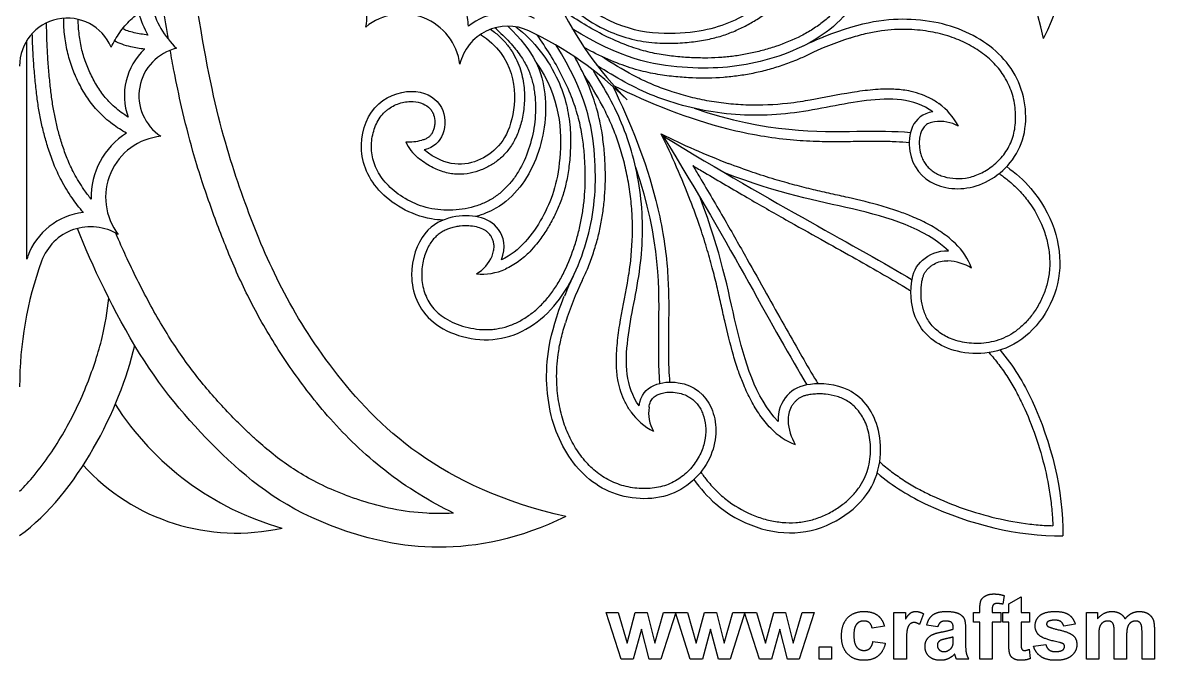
# Model space of a CAD drawing. Header units: millimetres. Extents: x -100 to 543, y -110 to 100.
# Drawn here: x 0.3 to 105.7, y -108.8 to -49.4 of the extents above; entities that cross this region are included whole.
import ezdxf

# ---------------------------------------------------------------- set-up
doc = ezdxf.new("R2010")
doc.units = ezdxf.units.MM
doc.header["$MEASUREMENT"] = 0
doc.layers.add('Layer 03', color=5, linetype='Continuous')

msp = doc.modelspace()

# ---------------------------------------------------------------- linework, layer by layer
at = {"layer": 'Layer 03'}
for p, q in [((0.68, -71.44), (0.68, -51.08)), ((91.73, -102.77), (91.6, -103.57)), ((92.17, -103.54), (93.32, -102.88)), ((93.32, -102.88), (93.32, -104.36)), ((56.04, -108.69), (54.66, -104.36)), ((54.66, -104.36), (55.78, -104.36)), ((55.78, -104.36), (56.6, -107.2)), ((56.6, -107.2), (57.37, -104.36)), ((57.37, -104.36), (58.48, -104.36)), ((58.48, -104.36), (59.19, -107.2)), ((59.19, -107.2), (60.01, -104.36)), ((61.14, -104.36), (59.76, -108.69)), ((60.01, -104.36), (61.14, -104.36)), ((62.48, -108.69), (61.1, -104.36)), ((61.1, -104.36), (62.22, -104.36)), ((62.22, -104.36), (63.04, -107.2)), ((63.04, -107.2), (63.81, -104.36)), ((63.81, -104.36), (64.93, -104.36)), ((64.93, -104.36), (65.64, -107.2)), ((65.64, -107.2), (66.46, -104.36)), ((67.58, -104.36), (66.2, -108.69)), ((66.46, -104.36), (67.58, -104.36)), ((68.93, -108.69), (67.54, -104.36)), ((67.54, -104.36), (68.67, -104.36)), ((68.67, -104.36), (69.49, -107.2)), ((69.49, -107.2), (70.26, -104.36)), ((70.26, -104.36), (71.37, -104.36)), ((71.37, -104.36), (72.08, -107.2)), ((72.08, -107.2), (72.9, -104.36)), ((74.03, -104.36), (72.64, -108.69)), ((72.9, -104.36), (74.03, -104.36)), ((81.47, -108.69), (81.47, -104.36)), ((81.47, -104.36), (82.54, -104.36)), ((82.54, -104.36), (82.54, -104.97)), ((88.88, -104.36), (89.47, -104.36)), ((88.88, -105.25), (88.88, -104.36)), ((89.47, -104.36), (89.47, -104.03)), ((90.62, -104.06), (90.62, -104.36)), ((90.62, -104.36), (91.43, -104.36)), ((91.43, -104.36), (91.43, -105.25)), ((91.62, -105.25), (91.62, -104.36)), ((91.62, -104.36), (92.17, -104.36)), ((92.17, -104.36), (92.17, -103.54)), ((93.32, -104.36), (94.1, -104.36)), ((94.1, -104.36), (94.1, -105.25)), ((99.4, -104.36), (100.43, -104.36)), ((99.4, -108.69), (99.4, -104.36)), ((100.43, -104.36), (100.43, -104.94)), ((84.21, -104.46), (83.86, -105.47)), ((89.47, -105.25), (88.88, -105.25)), ((89.47, -108.69), (89.47, -105.25)), ((91.43, -105.25), (90.62, -105.25)), ((90.62, -105.25), (90.62, -108.69)), ((92.17, -105.25), (91.62, -105.25)), ((92.17, -107.16), (92.17, -105.25)), ((94.1, -105.25), (93.32, -105.25)), ((93.32, -105.25), (93.32, -107.04)), ((98.36, -105.43), (97.29, -105.62)), ((57.93, -105.9), (57.18, -108.69)), ((58.67, -108.69), (57.93, -105.9)), ((64.38, -105.9), (63.62, -108.69)), ((65.11, -108.69), (64.38, -105.9)), ((70.82, -105.9), (70.07, -108.69)), ((71.56, -108.69), (70.82, -105.9)), ((80.58, -105.62), (79.43, -105.8)), ((85.54, -105.69), (84.51, -105.54)), ((86.99, -105.88), (86.99, -105.76)), ((88.14, -105.92), (88.14, -107.26)), ((101.99, -108.69), (101.99, -106.32)), ((104.58, -108.69), (104.58, -106.21)), ((105.73, -105.91), (105.73, -108.69)), ((74.51, -108.69), (74.51, -107.54)), ((74.51, -107.54), (75.66, -107.54)), ((75.66, -107.54), (75.66, -108.69)), ((79.51, -107.06), (80.66, -107.21)), ((82.62, -107.35), (82.62, -108.69)), ((86.99, -106.85), (86.99, -106.62)), ((94.47, -107.47), (95.62, -107.32)), ((100.54, -106.58), (100.54, -108.69)), ((103.14, -106.61), (103.14, -108.69)), ((94.08, -107.77), (94.17, -108.64)), ((57.18, -108.69), (56.04, -108.69)), ((59.76, -108.69), (58.67, -108.69)), ((63.62, -108.69), (62.48, -108.69)), ((66.2, -108.69), (65.11, -108.69)), ((70.07, -108.69), (68.93, -108.69)), ((72.64, -108.69), (71.56, -108.69)), ((75.66, -108.69), (74.51, -108.69)), ((82.62, -108.69), (81.47, -108.69)), ((88.43, -108.69), (87.29, -108.69)), ((90.62, -108.69), (89.47, -108.69)), ((100.54, -108.69), (99.4, -108.69)), ((103.14, -108.69), (101.99, -108.69)), ((105.73, -108.69), (104.58, -108.69))]:
    msp.add_line(p, q, dxfattribs=at)
for centre, radius, start, end in [((28.08, -48.96), 4.27, 348.2544, 122.1114), ((79.61, -33.61), 32.52, 205.1746, 225), ((20.19, -45.88), 8.12, 193.4642, 226.7707), ((45.49, -54.33), 5.87, 64.8254, 128.7146), ((4.44, -53.43), 4.44, 23.0544, 180.2858), ((20.19, -45.88), 9.47, 196.1011, 209.6393), ((35.68, -53.99), 5.39, 7.5237, 129.3322), ((45.49, -54.33), 4.59, 64.8254, 166.9295), ((31.4, -64.58), 19.53, 46.4837, 48.7312), ((33.61, -79.61), 32.52, 45, 64.8254), ((84.89, -75.72), 26.89, 111.8307, 116.1915), ((85.62, -77.29), 27.69, 107.3534, 116.1396), ((15.64, -56.21), 5.88, 132.7321, 200.0465), ((15.64, -56.21), 4.52, 102.8886, 236.7456), ((82.17, -61.82), 5.98, 27.5571, 54.4623), ((85.73, -62.26), 3.65, 61.4702, 97.8462), ((13.73, -65.68), 7.07, 122.2473, 181.3901), ((13.73, -65.68), 5.71, 95.6678, 217.4763), ((-3.56, -91.34), 70.76, 20.9618, 26.4887), ((91.34, 3.56), 70.76, 243.5113, 249.0382), ((36.18, -55.07), 5.45, 267.9303, 283.8741), ((39.71, -58.83), 4.09, 204.3405, 230.7001), ((6.62, -73.28), 6.22, 96.2854, 160.1746), ((6.62, -73.28), 4.86, 58.0705, 160.1746), ((83, -74.41), 6.09, 20.5729, 46.5341), ((34.47, -83.33), 34.47, 160.1746, 180), ((34.47, -83.33), 35.82, 160.1746, 160.6247), ((40.86, -69.85), 3.42, 299.8626, 337.6842), ((86.2, -76.57), 4.98, 59.8062, 86.6335), ((43.04, -67.41), 5.43, 264.9157, 294.2842), ((75.72, -84.89), 26.89, 153.8085, 158.1693), ((77.29, -85.62), 27.69, 153.8604, 162.6466), ((-18.3, -72.44), 26.74, 346.3586, 354.3505), ((31.89, -70.21), 27.31, 212.6858, 254.1846), ((62.26, -85.73), 3.65, 172.1538, 208.5298), ((61.82, -82.17), 5.98, 215.5377, 242.4429), ((74.41, -83), 6.09, 223.4659, 249.4271), ((76.57, -86.2), 4.98, 183.3665, 210.1938), ((20.21, -77.65), 19.3, 222.2664, 282.6927)]:
    msp.add_arc(centre, radius, start, end, dxfattribs=at)
for points, degree in [([(95.41, -50.89), (99.63, -42.22), (97.2, -27.85), (89.89, -18.67), (81, -10.96), (71.92, -6.7), (68.58, -5.4)], 3), ([(95.41, -50.89), (92.75, -39.17), (81.25, -27.42), (67.01, -20.92), (56.14, -17.68), (45.55, -16.2)], 3), ([(71.5, -44.89), (70.31, -45.38), (68.36, -44.81), (67.37, -42.87), (67.33, -40.35), (68.57, -37.57), (72.81, -35.98), (77.82, -37.68), (79.84, -44.7), (76.05, -50.53), (68.94, -53.42), (62.18, -53.94), (55.93, -52.79), (51.5, -49.98)], 3), ([(8.53, -51.69), (8.76, -51.22), (9.3, -50.32), (10.31, -49.11), (11.55, -48.13), (12.97, -47.44), (14.36, -46.95), (15.8, -46.11), (16.78, -44.85), (17.37, -43.38), (17.3, -41.74), (16.49, -40.38), (14.85, -39.86), (13.38, -40.99), (13.72, -42.91), (15.73, -42.94), (15.81, -41.52), (15.4, -41.17)], 3), ([(53.09, -48.1), (56.3, -50.41), (62.9, -50.68), (67.57, -48.99), (70.72, -46.62), (71.5, -44.89)], 3), ([(50.89, -95.41), (39.17, -92.75), (27.42, -81.25), (20.92, -67.01), (17.68, -56.14), (16.2, -45.55)], 3), ([(10.69, -50.35), (10.24, -50.25), (9.87, -50.12), (9.6, -49.98)], 3), ([(11.96, -50.57), (11.48, -50.51), (11.06, -50.44), (10.69, -50.35)], 3), ([(42.94, -50.51), (46.11, -52.5), (46.64, -58.97), (43.27, -62.71), (39.72, -62.91), (37.71, -61.27)], 3), ([(10.38, -51.67), (9.78, -51.53), (9.27, -51.35), (8.84, -51.11)], 3), ([(11.66, -51.89), (11.19, -51.83), (10.77, -51.76), (10.38, -51.67)], 3), ([(44.89, -71.5), (45.38, -70.31), (44.81, -68.36), (42.87, -67.37), (40.35, -67.33), (37.57, -68.57), (35.98, -72.81), (37.68, -77.82), (44.7, -79.84), (50.53, -76.05), (53.42, -68.94), (53.94, -62.18), (52.79, -55.93), (49.98, -51.5)], 3), ([(48.1, -53.09), (50.41, -56.3), (50.68, -62.9), (48.99, -67.57), (46.62, -70.72), (44.89, -71.5)], 3), ([(85.1, -57.72), (83.31, -56.44), (78.92, -56.37), (72.23, -58.08), (65.4, -58.14), (58.84, -56.42), (55.57, -54.53), (53.79, -53.4)], 3), ([(57.72, -85.1), (56.44, -83.31), (56.37, -78.92), (58.08, -72.23), (58.14, -65.4), (56.42, -58.84), (54.53, -55.57), (53.4, -53.79)], 3), ([(59.94, -59.94), (66.5, -70.62), (70.25, -78.03), (73.36, -83.15)], 3), ([(59.94, -59.94), (70.62, -66.5), (78.03, -70.25), (83.15, -73.36)], 3), ([(86.55, -70.67), (84.31, -68.54), (77.61, -66.56), (70.92, -65.4), (65.69, -63.4)], 3), ([(70.67, -86.55), (68.54, -84.31), (66.56, -77.61), (65.4, -70.92), (63.4, -65.69)], 3), ([(50.89, -95.41), (42.22, -99.63), (27.85, -97.2), (18.67, -89.89), (10.96, -81), (6.7, -71.92), (5.4, -68.58)], 3), ([(0, -97.18), (5.45, -93.23), (9.29, -85.44), (10.74, -79.49)], 3), ([(89.47, -104.03), (89.47, -103.49), (89.58, -103.22)], 2), ([(89.58, -103.22), (89.7, -102.95), (90.01, -102.79)], 2), ([(90.01, -102.79), (90.31, -102.62), (90.79, -102.62)], 2), ([(90.79, -102.62), (91.27, -102.62), (91.73, -102.77)], 2), ([(77.14, -104.85), (77.71, -104.25), (78.67, -104.25)], 2), ([(78.67, -104.25), (79.45, -104.25), (79.92, -104.59)], 2), ([(83.01, -104.39), (83.22, -104.25), (83.49, -104.25)], 2), ([(83.49, -104.25), (83.86, -104.25), (84.21, -104.46)], 2), ([(85.1, -104.56), (85.52, -104.25), (86.35, -104.25)], 2), ([(86.35, -104.25), (87.1, -104.25), (87.47, -104.43)], 2), ([(90.73, -103.62), (90.62, -103.73), (90.62, -104.06)], 2), ([(91.08, -103.51), (90.83, -103.51), (90.73, -103.62)], 2), ([(91.6, -103.57), (91.33, -103.51), (91.08, -103.51)], 2), ([(95.06, -104.63), (95.51, -104.25), (96.44, -104.25)], 2), ([(96.44, -104.25), (97.33, -104.25), (97.76, -104.55)], 2), ([(100.43, -104.94), (101, -104.25), (101.78, -104.25)], 2), ([(101.78, -104.25), (102.2, -104.25), (102.5, -104.42)], 2), ([(103.61, -104.42), (103.94, -104.25), (104.32, -104.25)], 2), ([(104.32, -104.25), (104.79, -104.25), (105.12, -104.44)], 2), ([(76.58, -106.53), (76.58, -105.45), (77.14, -104.85)], 2), ([(77.98, -105.44), (77.73, -105.74), (77.73, -106.44)], 2), ([(78.66, -105.14), (78.23, -105.14), (77.98, -105.44)], 2), ([(79.18, -105.3), (78.98, -105.14), (78.66, -105.14)], 2), ([(79.43, -105.8), (79.38, -105.47), (79.18, -105.3)], 2), ([(79.92, -104.59), (80.38, -104.92), (80.58, -105.62)], 2), ([(82.54, -104.97), (82.81, -104.54), (83.01, -104.39)], 2), ([(82.96, -105.42), (82.8, -105.55), (82.71, -105.9)], 2), ([(83.35, -105.28), (83.12, -105.28), (82.96, -105.42)], 2), ([(83.86, -105.47), (83.58, -105.28), (83.35, -105.28)], 2), ([(84.51, -105.54), (84.68, -104.88), (85.1, -104.56)], 2), ([(85.81, -105.26), (85.64, -105.38), (85.54, -105.69)], 2), ([(86.26, -105.14), (85.97, -105.14), (85.81, -105.26)], 2), ([(86.84, -105.28), (86.68, -105.14), (86.26, -105.14)], 2), ([(86.99, -105.76), (86.99, -105.42), (86.84, -105.28)], 2), ([(87.47, -104.43), (87.84, -104.61), (87.99, -104.89)], 2), ([(87.99, -104.89), (88.14, -105.17), (88.14, -105.92)], 2), ([(94.62, -105.59), (94.62, -105.02), (95.06, -104.63)], 2), ([(95.82, -105.19), (95.69, -105.28), (95.69, -105.43)], 2), ([(95.69, -105.43), (95.69, -105.55), (95.81, -105.64)], 2), ([(96.47, -105.06), (96.02, -105.06), (95.82, -105.19)], 2), ([(97.02, -105.2), (96.83, -105.06), (96.47, -105.06)], 2), ([(97.29, -105.62), (97.22, -105.35), (97.02, -105.2)], 2), ([(97.76, -104.55), (98.2, -104.85), (98.36, -105.43)], 2), ([(100.93, -105.28), (100.72, -105.42), (100.63, -105.69)], 2), ([(101.4, -105.14), (101.14, -105.14), (100.93, -105.28)], 2), ([(101.74, -105.23), (101.62, -105.14), (101.4, -105.14)], 2), ([(101.93, -105.5), (101.87, -105.31), (101.74, -105.23)], 2), ([(102.5, -104.42), (102.81, -104.59), (103, -104.94)], 2), ([(103, -104.94), (103.29, -104.59), (103.61, -104.42)], 2), ([(103.53, -105.28), (103.32, -105.43), (103.23, -105.71)], 2), ([(103.98, -105.14), (103.74, -105.14), (103.53, -105.28)], 2), ([(104.46, -105.38), (104.31, -105.14), (103.98, -105.14)], 2), ([(104.58, -106.21), (104.58, -105.57), (104.46, -105.38)], 2), ([(105.12, -104.44), (105.45, -104.64), (105.61, -105.01)], 2), ([(105.61, -105.01), (105.73, -105.29), (105.73, -105.91)], 2), ([(77.73, -106.44), (77.73, -107.23), (77.99, -107.55)], 2), ([(82.71, -105.9), (82.62, -106.24), (82.62, -107.35)], 2), ([(84.53, -106.87), (84.7, -106.58), (85.01, -106.43)], 2), ([(85.01, -106.43), (85.32, -106.27), (85.9, -106.16)], 2), ([(85.9, -106.16), (86.69, -106.01), (86.99, -105.88)], 2), ([(95.13, -106.57), (94.62, -106.22), (94.62, -105.59)], 2), ([(95.81, -105.64), (95.96, -105.75), (96.87, -105.97)], 2), ([(96.87, -105.97), (97.79, -106.18), (98.15, -106.48)], 2), ([(98.15, -106.48), (98.51, -106.79), (98.51, -107.34)], 2), ([(100.63, -105.69), (100.54, -105.96), (100.54, -106.58)], 2), ([(101.99, -106.32), (101.99, -105.68), (101.93, -105.5)], 2), ([(103.23, -105.71), (103.14, -106), (103.14, -106.61)], 2), ([(77.14, -108.2), (76.58, -107.6), (76.58, -106.53)], 2), ([(77.99, -107.55), (78.25, -107.88), (78.68, -107.88)], 2), ([(79.21, -107.69), (79.42, -107.51), (79.51, -107.06)], 2), ([(80.66, -107.21), (80.48, -108), (79.98, -108.4)], 2), ([(84.36, -107.52), (84.36, -107.15), (84.53, -106.87)], 2), ([(84.74, -108.44), (84.36, -108.08), (84.36, -107.52)], 2), ([(85.72, -106.99), (85.51, -107.15), (85.51, -107.4)], 2), ([(85.51, -107.4), (85.51, -107.64), (85.68, -107.81)], 2), ([(86.32, -106.79), (85.86, -106.89), (85.72, -106.99)], 2), ([(86.99, -106.62), (86.78, -106.69), (86.32, -106.79)], 2), ([(86.68, -107.78), (86.88, -107.63), (86.95, -107.4)], 2), ([(86.95, -107.4), (86.99, -107.26), (86.99, -106.85)], 2), ([(88.14, -107.26), (88.14, -107.84), (88.2, -108.11)], 2), ([(92.21, -107.97), (92.17, -107.77), (92.17, -107.16)], 2), ([(93.32, -107.04), (93.32, -107.58), (93.34, -107.67)], 2), ([(95.14, -108.44), (94.63, -108.08), (94.47, -107.47)], 2), ([(96.89, -107.14), (95.51, -106.83), (95.13, -106.57)], 2), ([(95.62, -107.32), (95.69, -107.65), (95.92, -107.82)], 2), ([(97.28, -107.29), (97.19, -107.21), (96.89, -107.14)], 2), ([(97.21, -107.82), (97.36, -107.7), (97.36, -107.51)], 2), ([(97.36, -107.51), (97.36, -107.38), (97.28, -107.29)], 2), ([(98.51, -107.34), (98.51, -107.94), (98.01, -108.37)], 2), ([(78.65, -108.8), (77.71, -108.8), (77.14, -108.2)], 2), ([(79.98, -108.4), (79.49, -108.8), (78.65, -108.8)], 2), ([(78.68, -107.88), (79.01, -107.88), (79.21, -107.69)], 2), ([(85.8, -108.8), (85.13, -108.8), (84.74, -108.44)], 2), ([(85.68, -107.81), (85.85, -107.99), (86.12, -107.99)], 2), ([(86.12, -107.99), (86.41, -107.99), (86.68, -107.78)], 2), ([(87.13, -108.22), (86.84, -108.51), (86.51, -108.66)], 2), ([(87.18, -108.36), (87.15, -108.25), (87.13, -108.22)], 2), ([(87.29, -108.69), (87.24, -108.58), (87.18, -108.36)], 2), ([(88.2, -108.11), (88.26, -108.38), (88.43, -108.69)], 2), ([(92.37, -108.42), (92.25, -108.26), (92.21, -107.97)], 2), ([(92.73, -108.7), (92.48, -108.59), (92.37, -108.42)], 2), ([(93.34, -107.67), (93.37, -107.76), (93.44, -107.82)], 2), ([(93.44, -107.82), (93.52, -107.88), (93.63, -107.88)], 2), ([(93.63, -107.88), (93.79, -107.88), (94.08, -107.77)], 2), ([(96.54, -108.8), (95.66, -108.8), (95.14, -108.44)], 2), ([(95.92, -107.82), (96.14, -107.99), (96.54, -107.99)], 2), ([(96.54, -107.99), (96.98, -107.99), (97.21, -107.82)], 2), ([(98.01, -108.37), (97.51, -108.8), (96.54, -108.8)], 2), ([(86.51, -108.66), (86.17, -108.8), (85.8, -108.8)], 2), ([(93.28, -108.8), (92.97, -108.8), (92.73, -108.7)], 2), ([(94.17, -108.64), (93.78, -108.8), (93.28, -108.8)], 2)]:
    msp.add_open_spline(points, degree=degree, dxfattribs=at)
for points, knots in [([(41.83, -49.75), (41.78, -49.21), (41.63, -48.07), (41.24, -46.44), (40.68, -44.94), (40.07, -43.67), (39.46, -42.54), (38.81, -41.48), (38.1, -40.45), (37.31, -39.41), (36.44, -38.33), (35.49, -37.22), (34.63, -36.25), (34.08, -35.66), (33.87, -35.44)], [0.259647, 0.259647, 0.259647, 0.259647, 1.089009, 2.014913, 2.816551, 3.52291, 4.167498, 4.788256, 5.414, 6.073216, 6.786271, 7.537266, 8.299757, 8.770286, 8.770286, 8.770286, 8.770286]), ([(71.15, -44.02), (70.99, -44.08), (70.7, -44.18), (70.28, -44.22), (69.91, -44.18), (69.59, -44.08), (69.34, -43.95), (69.12, -43.79), (68.94, -43.63), (68.77, -43.41), (68.58, -43.06), (68.42, -42.53), (68.32, -41.83), (68.34, -41.18), (68.42, -40.69), (68.5, -40.32), (68.61, -39.95), (68.78, -39.56), (69.01, -39.17), (69.3, -38.81), (69.66, -38.47), (70.12, -38.16), (70.67, -37.89), (71.29, -37.67), (72.21, -37.46), (73.45, -37.43), (74.68, -37.73), (75.6, -38.22), (76.2, -38.7), (76.64, -39.2), (77.05, -39.79), (77.43, -40.53), (77.77, -41.52), (77.97, -42.58), (78.02, -43.48), (77.97, -44.19), (77.86, -44.89), (77.62, -45.75), (77.16, -46.74), (76.55, -47.67), (75.8, -48.54), (74.91, -49.33), (73.92, -50.04), (72.44, -50.87), (70.85, -51.52), (69.2, -52.02), (67.95, -52.31), (66.7, -52.53), (65.43, -52.66), (64.12, -52.72), (62.99, -52.7), (62.05, -52.65), (61.05, -52.57), (59.73, -52.41), (58.06, -52.04), (56.21, -51.42), (53.62, -50.23), (51.74, -49.05), (50.55, -48.22)], [0, 0, 0, 0, 0.239215, 0.436642, 0.608992, 0.768495, 0.920731, 1.017392, 1.151365, 1.280486, 1.414684, 1.719837, 2.068036, 2.444426, 2.644743, 2.782764, 2.990256, 3.19795, 3.40799, 3.626408, 3.862321, 4.127575, 4.422448, 4.739963, 5.074433, 5.780285, 6.514396, 6.888191, 7.27521, 7.617785, 7.838439, 8.31297, 8.818563, 9.339078, 9.860132, 10.117, 10.370797, 10.880245, 11.399223, 11.933395, 12.484596, 13.052546, 13.638928, 14.243973, 15.48875, 16.113514, 16.728158, 17.333924, 17.943668, 18.570796, 19.228191, 19.572115, 19.927067, 20.669792, 21.482707, 22.403943, 23.475539, 25.583885, 25.583885, 25.583885, 25.583885]), ([(49.8, -46.25), (51.12, -47.92), (53.49, -49.8), (56.97, -50.99), (59.1, -51.33), (60.76, -51.35), (61.97, -51.28), (63.03, -51.17), (64.24, -50.97), (65.57, -50.62), (66.77, -50.15), (67.9, -49.59), (68.99, -48.95), (69.95, -48.26), (70.86, -47.46), (71.69, -46.51), (72.16, -45.7), (72.36, -45.27)], [-1.832474, -1.832474, -1.832474, -1.832474, 1.262696, 2.401949, 3.437172, 4.369214, 4.791806, 5.184448, 5.902283, 6.553818, 7.165154, 7.759709, 8.365069, 8.994516, 9.455237, 10.115356, 10.798737, 10.798737, 10.798737, 10.798737]), ([(13.86, -50.96), (13.82, -50.72), (13.62, -49.51), (13.43, -48.31), (13.29, -47.34)], [30.681761, 30.681761, 30.681761, 30.681761, 31.03314, 32.443288, 32.443288, 32.443288, 32.443288]), ([(6.66, -65.85), (6.43, -65.56), (5.86, -64.79), (5.09, -63.54), (4.44, -62.13), (3.98, -60.81), (3.61, -59.58), (3.32, -58.37), (3.09, -57.13), (2.91, -55.81), (2.76, -54.39), (2.64, -52.88), (2.55, -51.22), (2.52, -50.07), (2.51, -49.43)], [0.484042, 0.484042, 0.484042, 0.484042, 1.01493, 1.864338, 2.597499, 3.257895, 3.870438, 4.457152, 5.051002, 5.684642, 6.378715, 7.113463, 7.860402, 8.77753, 8.77753, 8.77753, 8.77753]), ([(9.96, -59.7), (9.51, -59.45), (8.58, -58.85), (7.35, -57.77), (6.33, -56.49), (5.55, -55.16), (4.93, -53.76), (4.47, -52.28), (4.17, -50.68), (4.11, -49.57), (4.11, -49)], [0.208596, 0.208596, 0.208596, 0.208596, 0.955558, 1.796508, 2.565276, 3.295017, 4.018948, 4.761326, 5.535649, 6.358455, 6.358455, 6.358455, 6.358455]), ([(10.12, -58.22), (9.9, -58.08), (9.26, -57.64), (8.33, -56.83), (7.44, -55.72), (6.76, -54.53), (6.2, -53.29), (5.78, -51.95), (5.53, -50.55), (5.47, -49.59), (5.46, -49.11)], [0.472468, 0.472468, 0.472468, 0.472468, 0.855833, 1.587352, 2.251892, 2.899111, 3.551937, 4.216816, 4.911491, 5.604758, 5.604758, 5.604758, 5.604758]), ([(85.1, -57.72), (83.13, -57.99), (82.29, -61.8), (84.95, -64.96), (89.8, -65.09), (94.12, -61.08), (93.71, -54.54), (89.47, -50.4), (83.66, -48.72), (78.55, -49.29), (74.88, -50.75)], [0, 0, 0, 0, 3.177309, 6.354618, 9.531927, 12.709236, 15.886544, 19.063853, 22.241162, 25.0711, 25.0711, 25.0711, 25.0711]), ([(5.94, -67.1), (5.57, -66.66), (4.83, -65.7), (3.9, -64.18), (3.19, -62.65), (2.7, -61.24), (2.31, -59.93), (2, -58.65), (1.76, -57.35), (1.57, -55.98), (1.42, -54.51), (1.29, -52.97), (1.22, -51.6), (1.19, -50.74), (1.18, -50.42)], [0.259647, 0.259647, 0.259647, 0.259647, 1.089009, 2.014913, 2.816551, 3.52291, 4.167498, 4.788256, 5.414, 6.073216, 6.786271, 7.537266, 8.299757, 8.770286, 8.770286, 8.770286, 8.770286]), ([(44.85, -50.42), (45.28, -50.83), (46.04, -51.62), (46.94, -52.84), (47.52, -53.99), (47.87, -55.14), (48.1, -56.69), (48.07, -58.66), (47.59, -60.94), (46.85, -62.71), (46.04, -63.97), (45.34, -64.79), (44.54, -65.5), (43.63, -66.07), (42.61, -66.49), (41.52, -66.77), (40.38, -66.9), (39.24, -66.88), (38.14, -66.71), (36.78, -66.29), (35.55, -65.63), (34.53, -64.78), (33.73, -63.91), (33.03, -62.72), (32.7, -61.17), (32.87, -59.68), (33.34, -58.56), (33.83, -57.92), (34.14, -57.62), (34.64, -57.23), (35.3, -56.92), (36.1, -56.76), (36.8, -56.73), (37.56, -56.89), (38.15, -57.29), (38.41, -57.63), (38.52, -57.84), (38.65, -58.16), (38.71, -58.58), (38.66, -59.05), (38.58, -59.39), (38.45, -59.68), (38.28, -59.93), (38.07, -60.12), (37.8, -60.27), (37.6, -60.34), (37.49, -60.36)], [0, 0, 0, 0, 0.865379, 1.573515, 2.174194, 2.721145, 3.305345, 4.422124, 5.54741, 6.648207, 7.178909, 7.695878, 8.204267, 8.714409, 9.243038, 9.787838, 10.339492, 10.88714, 11.420965, 11.942765, 12.94439, 13.412998, 13.850796, 14.646785, 15.381826, 16.099532, 16.788124, 17.107519, 17.2596, 17.410425, 18.013353, 18.304507, 18.574582, 19.029043, 19.40571, 19.573643, 19.65402, 19.735527, 20.077009, 20.251643, 20.419087, 20.580755, 20.713726, 20.84242, 20.98275, 21.150767, 21.150767, 21.150767, 21.150767]), ([(43.89, -50.02), (44.05, -50.14), (44.49, -50.47), (45.13, -51.09), (45.76, -51.88), (46.25, -52.72), (46.61, -53.57), (46.93, -54.7), (47.08, -56.08), (47, -57.4), (46.83, -58.37), (46.61, -59.23), (46.23, -60.2), (45.61, -61.22), (44.85, -62.04), (44.12, -62.58), (43.5, -62.92), (42.85, -63.21), (41.96, -63.48), (41.01, -63.56), (40.22, -63.49), (39.38, -63.31), (38.3, -62.86), (37.51, -62.32), (37.12, -62)], [0.263826, 0.263826, 0.263826, 0.263826, 0.544682, 1.055793, 1.539984, 2.002314, 2.446745, 2.87527, 3.688362, 4.436722, 4.781305, 5.107458, 5.715923, 6.280185, 6.81423, 7.328629, 7.581159, 7.833401, 8.35575, 8.907981, 9.198041, 9.49964, 10.147123, 10.875365, 10.875365, 10.875365, 10.875365]), ([(44.02, -71.15), (44.08, -70.99), (44.18, -70.7), (44.22, -70.28), (44.18, -69.91), (44.08, -69.59), (43.95, -69.34), (43.79, -69.12), (43.63, -68.94), (43.41, -68.77), (43.06, -68.58), (42.53, -68.42), (41.83, -68.32), (41.18, -68.34), (40.69, -68.42), (40.32, -68.5), (39.95, -68.61), (39.56, -68.78), (39.17, -69.01), (38.81, -69.3), (38.47, -69.66), (38.16, -70.12), (37.89, -70.67), (37.67, -71.29), (37.46, -72.21), (37.43, -73.45), (37.73, -74.68), (38.22, -75.6), (38.7, -76.2), (39.2, -76.64), (39.79, -77.05), (40.53, -77.43), (41.52, -77.77), (42.58, -77.97), (43.48, -78.02), (44.19, -77.97), (44.89, -77.86), (45.75, -77.62), (46.74, -77.16), (47.67, -76.55), (48.54, -75.8), (49.33, -74.91), (50.04, -73.92), (50.87, -72.44), (51.52, -70.85), (52.02, -69.2), (52.31, -67.95), (52.53, -66.7), (52.66, -65.43), (52.72, -64.12), (52.7, -62.99), (52.65, -62.05), (52.57, -61.05), (52.41, -59.73), (52.04, -58.06), (51.42, -56.21), (50.23, -53.62), (49.05, -51.74), (48.22, -50.55)], [0, 0, 0, 0, 0.239215, 0.436642, 0.608992, 0.768495, 0.920731, 1.017392, 1.151365, 1.280486, 1.414684, 1.719837, 2.068036, 2.444426, 2.644743, 2.782764, 2.990256, 3.19795, 3.40799, 3.626408, 3.862321, 4.127575, 4.422448, 4.739963, 5.074433, 5.780285, 6.514396, 6.888191, 7.27521, 7.617785, 7.838439, 8.31297, 8.818563, 9.339078, 9.860132, 10.117, 10.370797, 10.880245, 11.399223, 11.933395, 12.484596, 13.052546, 13.638928, 14.243973, 15.48875, 16.113514, 16.728158, 17.333924, 17.943668, 18.570796, 19.228191, 19.572115, 19.927067, 20.669792, 21.482707, 22.403943, 23.475539, 25.583885, 25.583885, 25.583885, 25.583885]), ([(45.49, -49.74), (47.98, -52.1), (49.46, -55.94), (48.54, -62.36), (45.71, -66.24), (43.17, -67.29), (42.5, -67.48)], [0, 0, 0, 0, 2.471114, 4.942228, 7.413342, 8.241691, 8.241691, 8.241691, 8.241691]), ([(46.25, -49.8), (47.92, -51.12), (49.8, -53.49), (50.99, -56.97), (51.33, -59.1), (51.35, -60.76), (51.28, -61.97), (51.17, -63.03), (50.97, -64.24), (50.62, -65.57), (50.15, -66.77), (49.59, -67.9), (48.95, -68.99), (48.26, -69.95), (47.46, -70.86), (46.51, -71.69), (45.7, -72.16), (45.27, -72.36)], [-1.832474, -1.832474, -1.832474, -1.832474, 1.262696, 2.401949, 3.437172, 4.369214, 4.791806, 5.184448, 5.902283, 6.553818, 7.165154, 7.759709, 8.365069, 8.994516, 9.455237, 10.115356, 10.798737, 10.798737, 10.798737, 10.798737]), ([(85.23, -58.65), (85.05, -58.67), (84.72, -58.75), (84.33, -59.03), (84.08, -59.38), (83.91, -59.81), (83.82, -60.31), (83.82, -60.95), (83.92, -61.57), (84.12, -62.12), (84.36, -62.54), (84.66, -62.9), (85.01, -63.21), (85.42, -63.48), (86.05, -63.76), (86.97, -63.96), (88.16, -63.93), (89.17, -63.64), (89.96, -63.24), (90.75, -62.72), (91.63, -61.89), (92.28, -60.84), (92.61, -59.9), (92.76, -59.14), (92.82, -58.34), (92.79, -57.52), (92.67, -56.71), (92.46, -55.92), (92.16, -55.17), (91.66, -54.23), (90.83, -53.17), (89.79, -52.29), (88.85, -51.69), (87.84, -51.14), (86.45, -50.59), (84.94, -50.25), (83.64, -50.09), (82.59, -50.03), (81.47, -50.05), (80.25, -50.17), (78.91, -50.42), (77.93, -50.68), (77.4, -50.85), (77.36, -50.86)], [0, 0, 0, 0, 0.266643, 0.475227, 0.68531, 0.874993, 1.13869, 1.417689, 1.791068, 2.032481, 2.260769, 2.483633, 2.708251, 2.939988, 3.183551, 3.70887, 4.278528, 4.889997, 5.214629, 5.551487, 6.245486, 6.950123, 7.308734, 7.681898, 8.067568, 8.461579, 8.858656, 9.253187, 9.639835, 10.020431, 10.784195, 11.570442, 11.974424, 12.384834, 13.229648, 14.130859, 14.611425, 15.11572, 15.646701, 16.22429, 16.872816, 17.616888, 17.680297, 17.680297, 17.680297, 17.680297]), ([(40.42, -95.09), (39.33, -94.56), (37.12, -93.34), (34.06, -91.22), (31.31, -88.83), (28.98, -86.4), (26.49, -83.37), (24.37, -80.36), (22.58, -77.36), (21.01, -74.43), (19.68, -71.47), (18.52, -68.5), (17.69, -66.24), (16.89, -63.88), (15.98, -60.89), (15.14, -57.56), (14.48, -54.41), (14.15, -52.65), (14.04, -51.98)], [4.983455, 4.983455, 4.983455, 4.983455, 6.731978, 8.61219, 10.352835, 11.966448, 13.457592, 16.01243, 17.2723, 18.484339, 20.809834, 21.945295, 23.084034, 24.272073, 25.543282, 27.59361, 29.210863, 30.183659, 30.183659, 30.183659, 30.183659]), ([(52.43, -73.42), (52.6, -73.07), (52.95, -72.29), (53.42, -71.04), (53.83, -69.68), (54.15, -68.33), (54.38, -66.96), (54.58, -65.08), (54.6, -63.4), (54.52, -61.92), (54.43, -60.85), (54.25, -59.41), (53.85, -57.56), (53.17, -55.53), (52.41, -53.86), (51.87, -52.87), (51.72, -52.59)], [19.963202, 19.963202, 19.963202, 19.963202, 20.513897, 21.202795, 21.883892, 22.552125, 23.214364, 23.881129, 25.270398, 25.637156, 26.01558, 26.826896, 27.727863, 28.743708, 29.906707, 30.366168, 30.366168, 30.366168, 30.366168]), ([(73.42, -52.43), (73.07, -52.6), (72.29, -52.95), (71.04, -53.42), (69.68, -53.83), (68.33, -54.15), (66.96, -54.38), (65.08, -54.58), (63.4, -54.6), (61.92, -54.52), (60.85, -54.43), (59.41, -54.25), (57.56, -53.85), (55.53, -53.17), (53.86, -52.41), (52.87, -51.87), (52.59, -51.72)], [19.963202, 19.963202, 19.963202, 19.963202, 20.513897, 21.202795, 21.883892, 22.552125, 23.214364, 23.881129, 25.270398, 25.637156, 26.01558, 26.826896, 27.727863, 28.743708, 29.906707, 30.366168, 30.366168, 30.366168, 30.366168]), ([(85.65, -56.96), (85.36, -56.75), (84.77, -56.4), (83.82, -56.01), (82.71, -55.72), (81.26, -55.57), (79.82, -55.63), (78.53, -55.77), (76.57, -56.06), (74.66, -56.47), (72.65, -56.8), (70.73, -57.06), (68.49, -57.15), (66.06, -57), (64.26, -56.74), (62.51, -56.37), (60.87, -55.9), (59.58, -55.43), (58.35, -54.91), (56.63, -54.06), (55.23, -53.21), (54.3, -52.61)], [0, 0, 0, 0, 0.50405, 0.994353, 1.474901, 2.149748, 3.089433, 3.555886, 4.023209, 5.931163, 6.382503, 6.95582, 8.722265, 9.602882, 10.474069, 11.336888, 12.179129, 12.930032, 13.321817, 14.095339, 15.689711, 15.689711, 15.689711, 15.689711]), ([(56.96, -85.65), (56.75, -85.36), (56.4, -84.77), (56.01, -83.82), (55.72, -82.71), (55.57, -81.26), (55.63, -79.82), (55.77, -78.53), (56.06, -76.57), (56.47, -74.66), (56.8, -72.65), (57.06, -70.73), (57.15, -68.49), (57, -66.06), (56.74, -64.26), (56.37, -62.51), (55.9, -60.87), (55.43, -59.58), (54.91, -58.35), (54.06, -56.63), (53.21, -55.23), (52.61, -54.3)], [0, 0, 0, 0, 0.50405, 0.994353, 1.474901, 2.149748, 3.089433, 3.555886, 4.023209, 5.931163, 6.382503, 6.95582, 8.722265, 9.602882, 10.474069, 11.336888, 12.179129, 12.930032, 13.321817, 14.095339, 15.689711, 15.689711, 15.689711, 15.689711]), ([(39.46, -67.81), (39.1, -67.79), (36.69, -67.52), (32.87, -65.24), (31.28, -60.76), (33.07, -56.44), (37.2, -55.36), (39.73, -57.13), (39.69, -59.97), (38.59, -61.05), (37.71, -61.27)], [9.454597, 9.454597, 9.454597, 9.454597, 9.884456, 12.355569, 14.826683, 17.297797, 19.768911, 22.240025, 24.711139, 27.182253, 27.182253, 27.182253, 27.182253]), ([(55.26, -55.34), (56.93, -58.73), (58.75, -63.27), (59.96, -68.92), (60.32, -71.69), (60.47, -74.15), (60.49, -76.36), (60.45, -78.32), (60.44, -80.07), (60.47, -81.57), (60.53, -82.49), (60.56, -82.89)], [-3.770257, -3.770257, -3.770257, -3.770257, 1.711877, 3.22359, 4.555828, 5.734357, 6.778193, 7.741165, 8.562679, 9.308368, 9.890774, 9.890774, 9.890774, 9.890774]), ([(55.34, -55.26), (58.73, -56.93), (63.27, -58.75), (68.92, -59.96), (71.69, -60.32), (74.15, -60.47), (76.36, -60.49), (78.32, -60.45), (80.07, -60.44), (81.57, -60.47), (82.49, -60.53), (82.89, -60.56)], [-3.770257, -3.770257, -3.770257, -3.770257, 1.711877, 3.22359, 4.555828, 5.734357, 6.778193, 7.741165, 8.562679, 9.308368, 9.890774, 9.890774, 9.890774, 9.890774]), ([(62.86, -57.39), (69.75, -59.72), (76.89, -59.49), (81.52, -59.51), (83.01, -59.63)], [0, 0, 0, 0, 3.596239, 5.507148, 5.507148, 5.507148, 5.507148]), ([(57.39, -62.86), (59.72, -69.75), (59.49, -76.89), (59.51, -81.52), (59.63, -83.01)], [0, 0, 0, 0, 3.596239, 5.507148, 5.507148, 5.507148, 5.507148]), ([(62.73, -62.73), (62.94, -63.09), (63.94, -64.76), (65.63, -67.65), (67.7, -71.27), (69.53, -74.55), (71.17, -77.49), (72.66, -80.12), (73.72, -81.94), (74.29, -82.88), (74.39, -83.05)], [1.841941, 1.841941, 1.841941, 1.841941, 2.444503, 4.658524, 6.65778, 8.457691, 10.073359, 11.519248, 12.809869, 13.104307, 13.104307, 13.104307, 13.104307]), ([(62.73, -62.73), (63.09, -62.94), (64.76, -63.94), (67.65, -65.63), (71.27, -67.7), (74.55, -69.53), (77.49, -71.17), (80.12, -72.66), (81.94, -73.72), (82.88, -74.29), (83.05, -74.39)], [1.841941, 1.841941, 1.841941, 1.841941, 2.444503, 4.658524, 6.65778, 8.457691, 10.073359, 11.519248, 12.809869, 13.104307, 13.104307, 13.104307, 13.104307]), ([(87.19, -69.99), (86.81, -69.62), (85.98, -68.95), (84.61, -68.12), (83.24, -67.49), (81.83, -66.95), (79.85, -66.33), (77.73, -65.82), (75.58, -65.34), (73.93, -64.97), (72.18, -64.53), (70.29, -64), (68.22, -63.34), (66.78, -62.81), (66.02, -62.52)], [0, 0, 0, 0, 0.765501, 1.532392, 2.306362, 2.931693, 3.719198, 5.292147, 6.075967, 6.8836, 7.74052, 8.673616, 9.710526, 10.879364, 10.879364, 10.879364, 10.879364]), ([(91.97, -62.82), (92.8, -63.41), (95.8, -66.08), (98.19, -73), (93.34, -80.35), (86.48, -80.46), (83.14, -77.43), (82.89, -73.32), (83.88, -71.4), (85.55, -70.61), (86.55, -70.67)], [9.558504, 9.558504, 9.558504, 9.558504, 10.788718, 14.384957, 17.981197, 21.577436, 25.173675, 28.769915, 32.366154, 35.962393, 35.962393, 35.962393, 35.962393]), ([(91.27, -63.47), (91.54, -63.66), (92.19, -64.15), (93.13, -65), (94.33, -66.42), (95.22, -68.04), (95.77, -69.76), (95.98, -71.05), (96, -72.12), (95.91, -72.96), (95.75, -73.77), (95.43, -74.75), (94.89, -75.84), (94.21, -76.82), (93.44, -77.66), (92.59, -78.33), (91.42, -78.96), (90.16, -79.27), (88.93, -79.31), (88.06, -79.22), (87.26, -79.04), (86.37, -78.71), (85.45, -78.13), (84.77, -77.36), (84.41, -76.69), (84.15, -75.99), (84.02, -75.27), (83.98, -74.55), (84, -74.02), (84.06, -73.56), (84.15, -73.17), (84.25, -72.88), (84.38, -72.64), (84.54, -72.42), (84.73, -72.23), (84.95, -72.05), (85.3, -71.83), (85.81, -71.62), (86.26, -71.59), (86.5, -71.6)], [14.202611, 14.202611, 14.202611, 14.202611, 14.688515, 15.365587, 16.036284, 17.360611, 18.00611, 18.635023, 19.245716, 19.544857, 19.843146, 20.437586, 21.025281, 21.599043, 22.149, 22.6651, 23.148718, 24.065962, 24.504643, 24.926699, 25.320175, 25.677425, 26.30566, 26.865598, 27.134012, 27.403168, 27.938908, 28.195721, 28.435337, 28.69858, 28.868879, 29.012839, 29.140197, 29.263538, 29.39526, 29.526167, 29.674994, 29.984456, 30.319744, 30.319744, 30.319744, 30.319744]), ([(69.99, -87.19), (69.62, -86.81), (68.95, -85.98), (68.12, -84.61), (67.49, -83.24), (66.95, -81.83), (66.33, -79.85), (65.82, -77.73), (65.34, -75.58), (64.97, -73.93), (64.53, -72.18), (64, -70.29), (63.34, -68.22), (62.81, -66.78), (62.52, -66.02)], [0, 0, 0, 0, 0.765501, 1.532392, 2.306362, 2.931693, 3.719198, 5.292147, 6.075967, 6.8836, 7.74052, 8.673616, 9.710526, 10.879364, 10.879364, 10.879364, 10.879364]), ([(40.42, -95.09), (40.16, -95.11), (39.34, -95.14), (37.44, -95.12), (34.81, -94.78), (32.35, -94.12), (30.56, -93.5), (28.97, -92.87), (27.2, -92.02), (25.31, -90.88), (23.63, -89.64), (22.33, -88.53), (21.16, -87.44), (19.51, -85.83), (17.69, -83.85), (15.93, -81.62), (14.64, -79.81), (13.4, -77.86), (12.21, -75.77), (11.08, -73.61), (10.04, -71.47), (9.36, -69.93), (9.01, -69.13), (8.97, -69.03)], [4.563809, 4.563809, 4.563809, 4.563809, 4.929294, 5.753387, 7.302885, 8.738113, 9.411518, 10.043608, 11.196078, 12.241392, 13.229047, 14.203332, 14.696914, 15.529713, 17.535589, 18.56403, 19.62675, 20.738054, 21.903658, 23.088153, 24.249081, 25.344422, 25.506961, 25.506961, 25.506961, 25.506961]), ([(57.72, -85.1), (57.99, -83.13), (61.8, -82.29), (64.96, -84.95), (65.09, -89.8), (61.08, -94.12), (54.54, -93.71), (50.4, -89.47), (48.72, -83.66), (49.29, -78.55), (50.75, -74.88)], [0, 0, 0, 0, 3.177309, 6.354618, 9.531927, 12.709236, 15.886544, 19.063853, 22.241162, 25.0711, 25.0711, 25.0711, 25.0711]), ([(58.65, -85.23), (58.67, -85.05), (58.75, -84.72), (59.03, -84.33), (59.38, -84.08), (59.81, -83.91), (60.31, -83.82), (60.95, -83.82), (61.57, -83.92), (62.12, -84.12), (62.54, -84.36), (62.9, -84.66), (63.21, -85.01), (63.48, -85.42), (63.76, -86.05), (63.96, -86.97), (63.93, -88.16), (63.64, -89.17), (63.24, -89.96), (62.72, -90.75), (61.89, -91.63), (60.84, -92.28), (59.9, -92.61), (59.14, -92.76), (58.34, -92.82), (57.52, -92.79), (56.71, -92.67), (55.92, -92.46), (55.17, -92.16), (54.23, -91.66), (53.17, -90.83), (52.29, -89.79), (51.69, -88.85), (51.14, -87.84), (50.59, -86.45), (50.25, -84.94), (50.09, -83.64), (50.03, -82.59), (50.05, -81.47), (50.17, -80.25), (50.42, -78.91), (50.68, -77.93), (50.85, -77.4), (50.86, -77.36)], [0, 0, 0, 0, 0.266643, 0.475227, 0.68531, 0.874993, 1.13869, 1.417689, 1.791068, 2.032481, 2.260769, 2.483633, 2.708251, 2.939988, 3.183551, 3.70887, 4.278528, 4.889997, 5.214629, 5.551487, 6.245486, 6.950123, 7.308734, 7.681898, 8.067568, 8.461579, 8.858656, 9.253187, 9.639835, 10.020431, 10.784195, 11.570442, 11.974424, 12.384834, 13.229648, 14.130859, 14.611425, 15.11572, 15.646701, 16.22429, 16.872816, 17.616888, 17.680297, 17.680297, 17.680297, 17.680297]), ([(0, -93.06), (0.48, -92.59), (1.48, -91.49), (2.86, -89.64), (4.17, -87.54), (5.33, -85.33), (6.31, -83.09), (7.1, -80.9), (7.52, -79.45), (7.69, -78.75)], [1.1651, 1.1651, 1.1651, 1.1651, 2.133301, 3.298085, 4.497513, 5.70406, 6.888159, 8.018653, 9.061593, 9.061593, 9.061593, 9.061593]), ([(91.35, -79.9), (92.61, -81.39), (95.57, -86.32), (97.27, -93.04), (97.2, -97.2)], [14.293676, 14.293676, 14.293676, 14.293676, 18.492219, 27.738329, 27.738329, 27.738329, 27.738329]), ([(90.32, -80.14), (90.64, -80.5), (91.25, -81.25), (92.09, -82.44), (92.83, -83.71), (93.74, -85.52), (94.71, -87.93), (95.6, -90.97), (96.07, -93.58), (96.23, -95.35), (96.26, -96.06), (96.26, -96.26)], [17.573248, 17.573248, 17.573248, 17.573248, 18.264446, 18.970578, 19.671877, 20.386408, 21.879787, 23.417545, 24.947895, 25.695269, 25.97809, 25.97809, 25.97809, 25.97809]), ([(62.82, -91.97), (63.41, -92.8), (66.08, -95.8), (73, -98.19), (80.35, -93.34), (80.46, -86.48), (77.43, -83.14), (73.32, -82.89), (71.4, -83.88), (70.61, -85.55), (70.67, -86.55)], [9.558504, 9.558504, 9.558504, 9.558504, 10.788718, 14.384957, 17.981197, 21.577436, 25.173675, 28.769915, 32.366154, 35.962393, 35.962393, 35.962393, 35.962393]), ([(63.47, -91.27), (63.66, -91.54), (64.15, -92.19), (65, -93.13), (66.42, -94.33), (68.04, -95.22), (69.76, -95.77), (71.05, -95.98), (72.12, -96), (72.96, -95.91), (73.77, -95.75), (74.75, -95.43), (75.84, -94.89), (76.82, -94.21), (77.66, -93.44), (78.33, -92.59), (78.96, -91.42), (79.27, -90.16), (79.31, -88.93), (79.22, -88.06), (79.04, -87.26), (78.71, -86.37), (78.13, -85.45), (77.36, -84.77), (76.69, -84.41), (75.99, -84.15), (75.27, -84.02), (74.55, -83.98), (74.02, -84), (73.56, -84.06), (73.17, -84.15), (72.88, -84.25), (72.64, -84.38), (72.42, -84.54), (72.23, -84.73), (72.05, -84.95), (71.83, -85.3), (71.62, -85.81), (71.59, -86.26), (71.6, -86.5)], [14.202611, 14.202611, 14.202611, 14.202611, 14.688515, 15.365587, 16.036284, 17.360611, 18.00611, 18.635023, 19.245716, 19.544857, 19.843146, 20.437586, 21.025281, 21.599043, 22.149, 22.6651, 23.148718, 24.065962, 24.504643, 24.926699, 25.320175, 25.677425, 26.30566, 26.865598, 27.134012, 27.403168, 27.938908, 28.195721, 28.435337, 28.69858, 28.868879, 29.012839, 29.140197, 29.263538, 29.39526, 29.526167, 29.674994, 29.984456, 30.319744, 30.319744, 30.319744, 30.319744]), ([(80.14, -90.32), (80.5, -90.64), (81.25, -91.25), (82.44, -92.09), (83.71, -92.83), (85.52, -93.74), (87.93, -94.71), (90.97, -95.6), (93.58, -96.07), (95.35, -96.23), (96.06, -96.26), (96.26, -96.26)], [17.573248, 17.573248, 17.573248, 17.573248, 18.264446, 18.970578, 19.671877, 20.386408, 21.879787, 23.417545, 24.947895, 25.695269, 25.97809, 25.97809, 25.97809, 25.97809]), ([(79.9, -91.35), (81.39, -92.61), (86.32, -95.57), (93.04, -97.27), (97.2, -97.2)], [14.293676, 14.293676, 14.293676, 14.293676, 18.492219, 27.738329, 27.738329, 27.738329, 27.738329])]:
    msp.add_open_spline(points, degree=3, knots=knots, dxfattribs=at)

doc.saveas('drawing.dxf')
